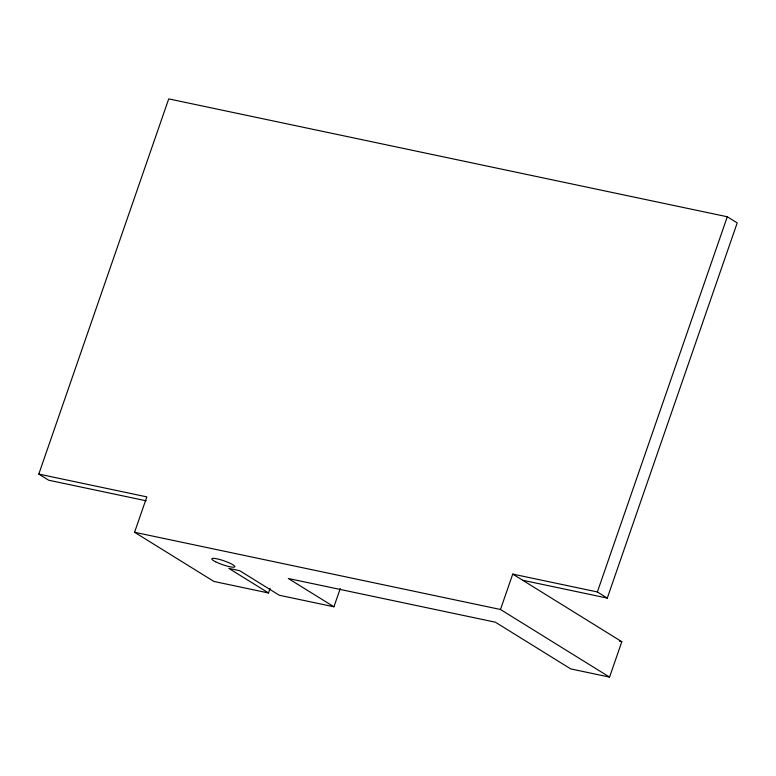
<?xml version="1.0" encoding="UTF-8"?>
<svg xmlns="http://www.w3.org/2000/svg" width="776" height="776" viewBox="0 0 776 776"><rect width="100%" height="100%" fill="white"/><g stroke="black" fill="none" stroke-linecap="round" stroke-linejoin="round"><path stroke-width="1.16" d="M146.179 500.801L48.713 480.228L38.8 474.087L168.722 98.891L727.287 216.766L737.2 222.906L607.278 598.102L522.655 580.244M270.096 588.412L268.515 592.98L213.904 581.447L134.578 532.278L146.829 496.882L38.8 474.087M268.515 592.98L228.852 568.391L239.658 570.67L279.321 595.26L333.932 606.783L340.266 588.509M512.742 574.095L621.818 641.713L609.558 677.108L500.481 609.49L512.742 574.095L597.365 591.952L607.278 598.102M597.365 591.952L727.287 216.766M134.578 532.278L500.481 609.49M619.461 641.218L621.818 641.713M609.558 677.108L570.738 668.912L495.379 622.197L288.323 578.508L333.932 606.783M215.66 561.805A12.164 2.047 19.1 0 0 234.614 566.994A12.164 2.047 19.1 0 0 219.773 559.515A12.164 2.047 19.1 0 0 215.66 561.805"/></g></svg>
